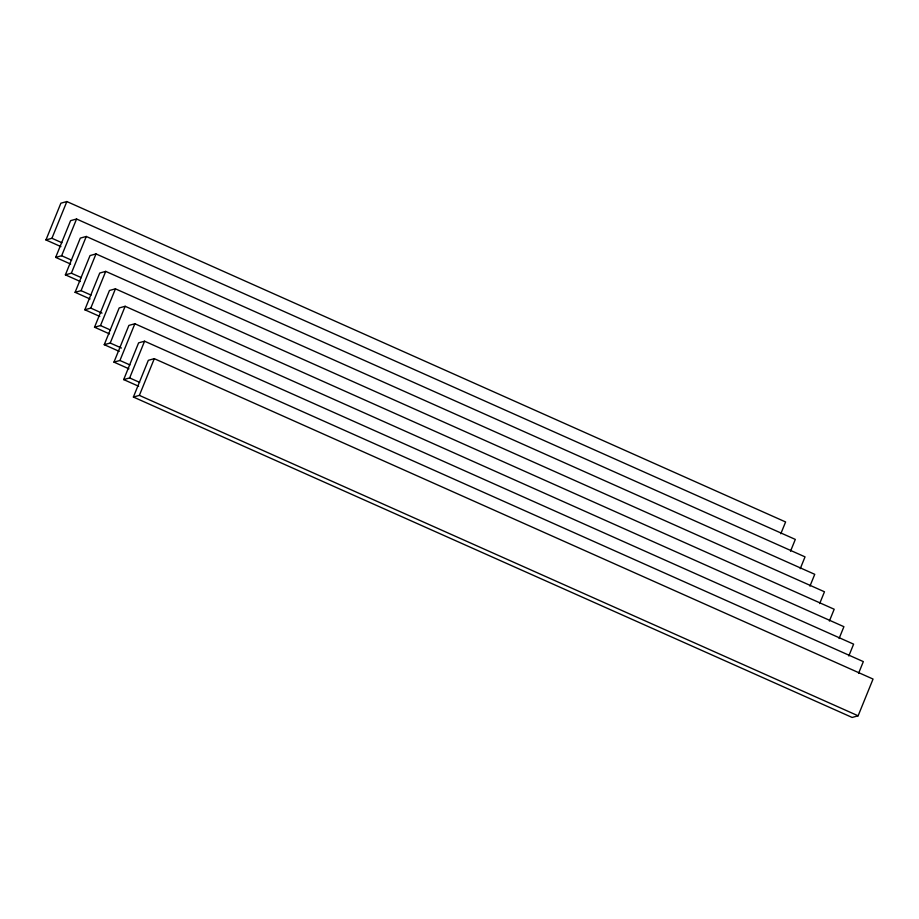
<?xml version="1.0" encoding="UTF-8"?>
<svg xmlns="http://www.w3.org/2000/svg" width="919" height="919" viewBox="0 0 919 919"><rect width="100%" height="100%" fill="white"/><g stroke="black" fill="none" stroke-linecap="round" stroke-linejoin="round"><path stroke-width="1.38" d="M60.93 246.614L45.95 239.939L60.872 203.202L66.846 201.548L785.607 521.958L780.805 533.755M45.95 239.939L51.923 238.285L66.846 201.548M70.637 264.063L55.668 257.389L70.591 220.663L76.564 219.009L795.314 539.407L790.524 551.216M55.668 257.389L61.642 255.735L76.564 219.009M80.355 281.524L65.387 274.85L80.309 238.113L86.283 236.459L805.033 556.868L800.242 568.677M65.387 274.85L71.36 273.196L86.283 236.459M90.073 298.985L75.094 292.311L90.028 255.574L96.001 253.92L814.751 574.318L809.949 586.127M75.094 292.311L81.079 290.657L96.001 253.92M99.792 316.435L84.812 309.76L99.746 273.035L105.719 271.381L824.469 591.779L819.668 603.588M84.812 309.76L90.786 308.106L105.719 271.381M109.51 333.896L94.531 327.221L109.453 290.484L115.438 288.83L834.188 609.24L829.386 621.037M94.531 327.221L100.504 325.567L115.438 288.83M119.217 351.357L104.249 344.682L119.171 307.945L125.145 306.291L843.906 626.689L839.104 638.498M104.249 344.682L110.223 343.028L125.145 306.291M128.936 368.806L113.967 362.132L128.89 325.406L134.863 323.752L853.613 644.15L848.823 655.959M113.967 362.132L119.941 360.478L134.863 323.752M138.654 386.267L123.686 379.593L138.608 342.856L144.582 341.202L863.332 661.611L858.541 673.409M123.686 379.593L129.659 377.939L144.582 341.202M133.393 397.042L148.327 360.317L154.3 358.663L873.05 679.061L858.128 715.798L852.154 717.452L133.393 397.042L139.366 395.388L858.128 715.798M139.366 395.388L154.3 358.663M51.923 238.285L61.906 242.731M61.642 255.735L71.625 260.192M71.36 273.196L81.343 277.641M81.079 290.657L91.061 295.102M90.786 308.106L102.02 313.115M100.504 325.567L110.487 330.013M110.223 343.028L121.457 348.025M119.941 360.478L129.924 364.935M129.659 377.939L139.642 382.384"/></g></svg>
